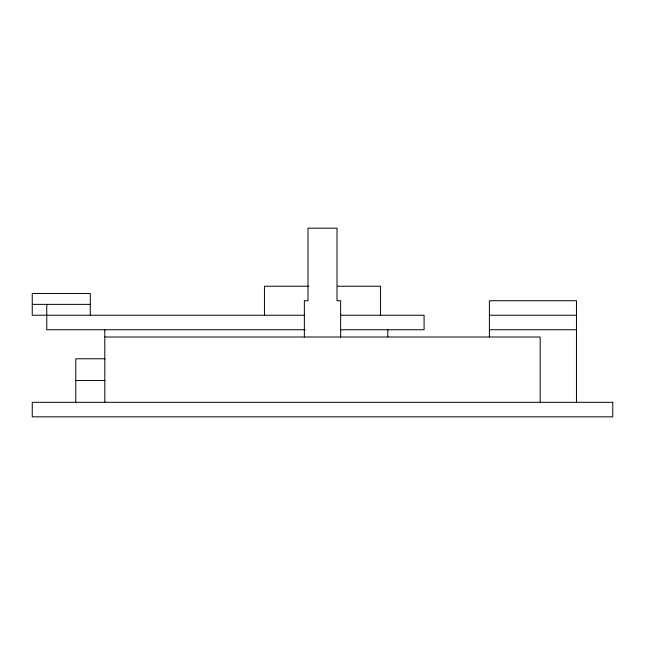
<?xml version="1.0" encoding="UTF-8"?>
<svg xmlns="http://www.w3.org/2000/svg" width="645" height="645" viewBox="0 0 645 645"><rect width="100%" height="100%" fill="white"/><g stroke="black" fill="none" stroke-linecap="round" stroke-linejoin="round"><path stroke-width="0.97" d="M308.487 286.219L264.45 286.219L264.45 315.244M337.512 286.219L380.55 286.219L380.55 315.244M32.25 304.359L90.3 304.359M304.488 315.244L32.25 315.244L32.25 293.475L90.3 293.475L90.3 315.244M340.512 315.244L424.088 315.244L424.088 329.756L340.471 329.756M489.394 315.244L576.469 315.244M305.222 329.756L46.763 329.756L46.763 304.359M489.394 329.756L576.469 329.756M105.014 358.781L75.788 358.781L75.788 402.319M75.788 380.55L105.014 380.55M576.469 402.319L576.469 300.731L489.394 300.731L489.394 336.811M540.188 402.319L540.188 337.012L104.812 337.012L104.812 402.319M387.806 329.756L387.806 336.811M340.641 337.012L340.641 300.731L337.012 300.731L337.012 228.169L307.988 228.169L307.988 300.731L304.359 300.731L304.359 337.012M104.812 329.756L104.812 336.811M612.75 402.319L32.25 402.319L32.25 416.831L612.75 416.831L612.75 402.319"/></g></svg>
